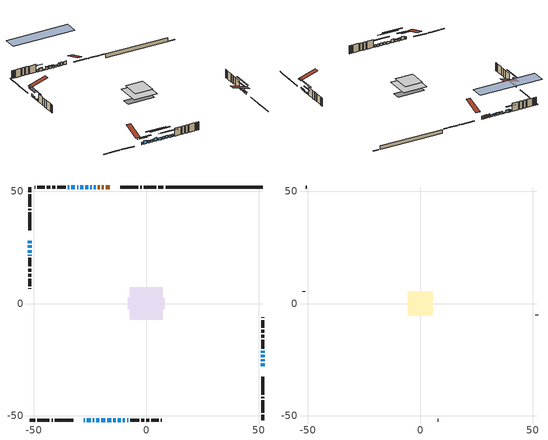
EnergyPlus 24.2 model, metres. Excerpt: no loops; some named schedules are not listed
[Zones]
conditioned space
 floor outside (Floor1 construction): -2.67,-2.67 -2.67,2.67 2.67,2.67 2.67,-2.67 z1.09
 floor adiabatic (AdiabaticFloorConstruction): -7.24,-7.24 -7.24,7.24 7.24,7.24 7.24,-7.24 z3.53
 floor foundation (Slab1 construction): -8.25,-2.58 -8.25,2.58 8.25,2.58 8.25,-2.58 z-1.2
 wall outside (RimJoist1 construction): 7.64,51.85 5.29,51.85 / -51.85,-51.85 -49.5,-51.85 / -51.85,51.85 -51.85,49.5 / 51.85,-51.85 51.85,-49.5 z1.09:1.39
 wall outside (RimJoist2 construction): 4.36,51.85 -1.11,51.85 / -48.57,-51.85 -43.1,-51.85 / -51.85,48.57 -51.85,43.1 / 51.85,-48.57 51.85,-43.1 z1.09:1.39
 wall outside (RimJoist3 construction): -2.04,51.85 -2.63,51.85 / -42.17,-51.85 -41.58,-51.85 / -51.85,42.17 -51.85,41.58 / 51.85,-42.17 51.85,-41.58 z1.09:1.39
 wall outside (RimJoist4 construction): -3.56,51.85 -11.68,51.85 / -40.65,-51.85 -32.53,-51.85 / -51.85,40.65 -51.85,32.53 / 51.85,-40.65 51.85,-32.53 z1.09:1.39
 wall outside (AdiabaticWallConstruction 1): -16.33,51.85 -18.04,51.85 / -18.97,51.85 -19.83,51.85 / -20.76,51.85 -21.61,51.85 z1.09:3.12
 wall outside (AdiabaticWallConstruction): -22.54,51.85 -23.41,51.85 / -24.33,51.85 -24.87,51.85 / -51.85,21.71 -51.85,21.3 / -34.31,51.85 -34.84,51.85 z1.09:2.31; -27.88,-51.85 -27.37,-51.85 / -8.54,-51.85 -8.03,-51.85 z1.09:2.54; -26.44,-51.85 -24.71,-51.85 z1.09:3.1; -51.85,27.88 -51.85,26.81 z1.09:2.61; -25.8,51.85 -27.22,51.85 z1.09:2.51; -28.15,51.85 -29.37,51.85 z1.09:2.41; 51.85,-27.88 51.85,-26.68 z1.09:2.03; 51.85,-25.75 51.85,-24.89 / -51.85,25.88 -51.85,24.74 / 51.85,-21.87 51.85,-21 z1.09:2.06; -23.78,-51.85 -23.17,-51.85 / -22.24,-51.85 -20.92,-51.85 z1.09:2.26; -30.29,51.85 -30.8,51.85 z1.09:1.59; -31.73,51.85 -33.38,51.85 z1.09:2.74; 51.85,-23.96 51.85,-22.79 / -51.85,23.81 -51.85,22.64 z1.09:1.65; -19.99,-51.85 -18.31,-51.85 z1.09:3.07; -17.39,-51.85 -15.5,-51.85 z1.09:2.39; -14.58,-51.85 -13.56,-51.85 / -12.63,-51.85 -11.41,-51.85 / -10.49,-51.85 -9.47,-51.85 z1.09:2.56
 wall outside (Wall1 construction): -35.77,51.85 -39.65,51.85 / -7.1,-51.85 -3.22,-51.85 / -51.85,20.38 -51.85,16.49 / 51.85,-20.07 51.85,-16.19 z1.09:5.97
 wall outside (Wall2 construction): -40.58,51.85 -41.9,51.85 / -2.29,-51.85 -0.97,-51.85 / -51.85,15.57 -51.85,14.24 / 51.85,-15.26 51.85,-13.94 z1.09:5.97
 wall outside (Wall3 construction): -42.83,51.85 -44.19,51.85 / -0.04,-51.85 1.31,-51.85 / -51.85,13.31 -51.85,11.96 / 51.85,-13.01 51.85,-11.66 z1.09:5.97
 wall outside (Wall4 construction): -45.12,51.85 -48.49,51.85 / 2.24,-51.85 5.62,-51.85 / -51.85,11.03 -51.85,7.65 / 51.85,-10.73 51.85,-7.35 z1.09:5.97
 wall outside (Wall5 construction): -49.42,51.85 -49.68,51.85 / 6.55,-51.85 6.8,-51.85 / -51.85,6.72 -51.85,6.47 / 51.85,-6.42 51.85,-6.17 z1.09:5.97
 wall foundation (FoundationWall1 construction): 8.57,51.85,-1.2 8.57,51.85,1.09 47.52,51.85,1.09 47.52,51.85,-0.94 51.85,51.85,-0.94 51.85,51.85,-1.2
 window (WindowConstruction 18): -22.54,51.85 -23.4,51.85 z1.09:2.31
 window (WindowConstruction 6): -27.88,-51.85 -27.37,-51.85 z1.09:2.54
 window (WindowConstruction 7): -26.44,-51.85 -24.71,-51.85 z1.09:3.1
 window (WindowConstruction 8): -51.85,27.88 -51.85,26.81 z1.09:2.61
 window (WindowConstruction 9): -24.33,51.85 -24.87,51.85 z1.09:2.31
 window (WindowConstruction 10): -25.8,51.85 -27.22,51.85 z1.09:2.51
 window (WindowConstruction 11): -28.15,51.85 -29.37,51.85 z1.09:2.41
 window (WindowConstruction 12): 51.85,-27.88 51.85,-26.68 z1.09:2.03
 window (WindowConstruction 13): 51.85,-25.75 51.85,-24.89 z1.09:2.06
 window (WindowConstruction 14): -23.78,-51.85 -23.17,-51.85 z1.09:2.26
 window (WindowConstruction 19): -30.3,51.85 -30.8,51.85 z1.09:1.59
 window (WindowConstruction 15): -22.24,-51.85 -20.92,-51.85 z1.09:2.26
 window (WindowConstruction 16): -51.85,25.88 -51.85,24.74 z1.09:2.06
 window (WindowConstruction 17): -31.73,51.85 -33.38,51.85 z1.09:2.74
 window (WindowConstruction 21): 51.85,-23.96 51.85,-22.79 z1.09:1.65
 window (WindowConstruction 22): -19.99,-51.85 -18.31,-51.85 z1.09:3.07
 window (WindowConstruction 23): -17.39,-51.85 -15.51,-51.85 z1.09:2.39
 window (WindowConstruction 24): -51.85,23.81 -51.85,22.64 z1.09:1.65
 window (WindowConstruction 20): -51.85,21.71 -51.85,21.31 z1.09:2.31
 window (WindowConstruction): 51.85,-21.87 51.85,-21 z1.09:2.06
 window (WindowConstruction 1): -34.31,51.85 -34.84,51.85 z1.09:2.31
 window (WindowConstruction 2): -14.58,-51.85 -13.56,-51.85 z1.09:2.56
 window (WindowConstruction 3): -12.63,-51.85 -11.41,-51.85 z1.09:2.56
 window (WindowConstruction 4): -10.48,-51.85 -9.47,-51.85 z1.09:2.56
 window (WindowConstruction 5): -8.54,-51.85 -8.03,-51.85 z1.09:2.54
 door (Door): -16.33,51.85 -18.04,51.85 z1.09:3.12
 door (Door 1): -18.97,51.85 -19.83,51.85 z1.09:3.12
 door (Door 2): -20.76,51.85 -21.61,51.85 z1.09:3.12
 ceiling adiabatic (AdiabaticFloorConstruction): 7.24,-7.24 7.24,7.24 -7.24,7.24 -7.24,-7.24 z3.53
attic - vented
 floor to conditioned space (Floor2 construction Reversed): -5.45,-5.45 -5.45,5.45 5.45,5.45 5.45,-5.45 z5.97
 wall outside (Wall6 construction): -50.61,51.85 -50.92,51.85 / 7.73,-51.85 8.05,-51.85 / -51.85,5.54 -51.85,5.22 / 51.85,-5.24 51.85,-4.92 z1.09:5.97
 roof outside (Roof1 construction): -15.4,51.85,5.97 -15.4,41.23,9.51 -12.61,41.23,9.51 -12.61,51.85,5.97; -28.81,-51.85,5.97 -28.81,-41.23,9.51 -31.6,-41.23,9.51 -31.6,-51.85,5.97; -51.85,28.81,5.97 -41.23,28.81,9.51 -41.23,31.6,9.51 -51.85,31.6,5.97; 51.85,-28.81,5.97 41.23,-28.81,9.51 41.23,-31.6,9.51 51.85,-31.6,5.97
shading: -24.73,-51.85 -30.52,-51.85 -30.52,-52.26 -24.73,-52.26 z5.18; -22.07,-51.85 -29.08,-51.85 -29.08,-52.26 -22.07,-52.26 z5.74; -51.85,24.17 -51.85,30.52 -52.26,30.52 -52.26,24.17 z5.25; -25.07,51.85 -24.13,51.85 -24.13,52.26 -25.07,52.26 z2.51; -27.42,51.85 -25.59,51.85 -25.59,52.26 -27.42,52.26 z2.71; -29.57,51.85 -27.95,51.85 -27.95,52.26 -29.57,52.26 z2.61; 51.85,-26.48 51.85,-28.08 52.26,-28.08 52.26,-26.48 z2.23; 51.85,-24.69 51.85,-25.95 52.26,-25.95 52.26,-24.69 z2.26; -22.97,-51.85 -23.98,-51.85 -23.98,-52.26 -22.97,-52.26 z2.46; -50,51.85 -11.1,51.85 -11.1,59.77 -50,59.77 z20.79; -20.72,-51.85 -22.44,-51.85 -22.44,-52.26 -20.72,-52.26 z2.46; -51.85,24.54 -51.85,26.08 -52.26,26.08 -52.26,24.54 z2.26; -33.58,51.85 -31.52,51.85 -31.52,52.26 -33.58,52.26 z2.94; 51.85,-17.41 51.85,-29.34 52.26,-29.34 52.26,-17.41 z7.03; -12.94,-51.85 -25.37,-51.85 -25.37,-52.26 -12.94,-52.26 z8.45; -10.13,-51.85 -22.77,-51.85 -22.77,-52.26 -10.13,-52.26 z7.77; -51.85,17.26 -51.85,29.19 -52.26,29.19 -52.26,17.26 z7.03; 51.85,-18.36 51.85,-24.5 52.26,-24.5 52.26,-18.36 z4.7; -37.48,51.85 -31.67,51.85 -31.67,52.26 -37.48,52.26 z4.95; -10.92,-51.85 -17.22,-51.85 -17.22,-52.26 -10.92,-52.26 z5.2; -8.77,-51.85 -15.27,-51.85 -15.27,-52.26 -8.77,-52.26 z5.2; -6.83,-51.85 -13.12,-51.85 -13.12,-52.26 -6.83,-52.26 z5.2; -5.39,-51.85 -11.18,-51.85 -11.18,-52.26 -5.39,-52.26 z5.18
[Building]
Building 1: Terrain=Suburbs
[Site:Location]
Erieau AUT_ON: Latitude {deg}=42.25; Longitude {deg}=-81.9; Time Zone {hr}=-5; Elevation {m}=178; Keep Site Location Information=Yes
[Site:GroundTemperature:Shallow]
5.2292, 3.30147, 3.1471, 4.0619, 7.73432, 11.3896, 14.5586, 16.5661, 16.7366, 15.1039, 12.0157, 8.47254
[Site:WaterMainsTemperature]
Calculation Method=Schedule; Temperature Schedule=mains temperature schedule
[Material] Roughness=Rough; Thermal Absorptance=0.9
Name | Thickness {m} | Conductivity {W/m-K} | Density {kg/m3} | Specific Heat {J/kg-K} | Solar Absorptance | Visible Absorptance
asphalt or fiberglass shingles | 0.00635 | 0.162714 | 1121.4 | 1465.45 | 0.4 | 0.4
ceiling loosefill ins | 0.254 | 0.0480833 | 16.02 | 1046.75 | 0.7 | 0.7
ceiling stud and cavity | 0.1397 | 0.492768 | 65.682 | 1177.47 | 0.7 | 0.7
concrete 4.0 in. | 0.1016 | 1.803125 | 2242.8 | 837.4 | 0.7 | 0.7
concrete 8.0 in. | 0.2032 | 1.803125 | 2242.8 | 837.4 | 0.7 | 0.7
door material | 0.04445 | 0.053851 | 512.64 | 1214.23 | 0.7 | 0.7
door material 1 | 0.04445 | 0.20624 | 512.64 | 1214.23 | 0.7 | 0.7
exterior vertical ins | 0.0236451 | 0.029427 | 32.04 | 1214.23 | 0.7 | 0.7
floor covering | 0.0127 | 0.0433444 | 54.468 | 1339.84 | 0.6 | 0.6
floor rigid ins | 0.103632 | 0.029427 | 32.04 | 1214.23 | 0.7 | 0.7
floor rigid ins 1; wall rigid ins 1 | 0.512978 | 0.029427 | 32.04 | 1214.23 | 0.7 | 0.7
floor stud and cavity | 0.1397 | 1.16336 | 92.3553 | 1139.71 | 0.7 | 0.7
floor stud and cavity 1 | 0.1397 | 1.75129 | 37.0049 | 1207.88 | 0.7 | 0.7
furniture material conditioned space 1 | 0.1524 | 0.115458 | 640.8 | 1214.23 | 0.6 | 0.6
gypsum board | 0.0127 | 0.160291 | 801 | 837.4 | 0.6 | 0.6
gypsum board 1 | 0.0127 | 0.160291 | 801 | 837.4 | 0.7 | 0.7
osb sheathing 0.5 in. | 0.0127 | 0.115458 | 512.64 | 1214.23 | 0.7 | 0.7
osb sheathing 0.75 in. | 0.01905 | 0.115458 | 512.64 | 1214.23 | 0.7 | 0.7
osb sheathing 2.0 in. | 0.0508 | 0.115458 | 512.64 | 1214.23 | 0.7 | 0.7
rim joist rigid ins; wall rigid ins | 0.051816 | 0.029427 | 32.04 | 1214.23 | 0.7 | 0.7
rim joist stud and cavity | 0.0508 | 0.0355042 | 125.044 | 1163.47 | 0.6 | 0.6
rim joist stud and cavity 1 | 0.0508 | 0.0414166 | 125.044 | 1163.47 | 0.6 | 0.6
rim joist stud and cavity 2 | 0.0508 | 0.0472502 | 125.044 | 1163.47 | 0.6 | 0.6
rim joist stud and cavity 3 | 0.0508 | 0.035244 | 125.044 | 1163.47 | 0.6 | 0.6
wall stud and cavity | 0.1397 | 0.161258 | 139.0536 | 1170.24 | 0.7 | 0.7
wall stud and cavity 1 | 0.1397 | 0.319922 | 139.0536 | 1170.24 | 0.7 | 0.7
wall stud and cavity 2 | 0.1397 | 0.181555 | 139.0536 | 1170.24 | 0.7 | 0.7
wall stud and cavity 3 | 0.1397 | 0.22224 | 139.0536 | 1170.24 | 0.7 | 0.7
wall stud and cavity 4 | 0.1397 | 0.0737344 | 139.0536 | 1170.24 | 0.7 | 0.7
wall stud and cavity 5 | 0.0889 | 6.1454 | 50.32683 | 1063.81 | 0.6 | 0.6
wall stud and cavity 6 | 0.0889 | 0.380278 | 52.3479 | 1209.89 | 0.7 | 0.7
wall stud and cavity 7 | 0.0889 | 0.391764 | 83.0341 | 1211.67 | 0.7 | 0.7
wood siding | 0.0254 | 0.102417 | 544.68 | 1172.36 | 0.4 | 0.4
wood siding 1 | 0.00254 | 0.102417 | 544.68 | 1172.36 | 0.4 | 0.4
wood siding 2; wood siding 3; wood siding 4 | 0.0254 | 0.102417 | 544.68 | 1172.36 | 0.7 | 0.7
[WindowMaterial:SimpleGlazingSystem]
Name | U-Factor {W/m2-K} | Solar Heat Gain Coefficient
WindowMaterial | 3.02126 | 0.51
WindowMaterial 1 | 3.000823 | 0.51
WindowMaterial 10 | 2.91963 | 0.62
WindowMaterial 11 | 2.97754 | 0.57
WindowMaterial 12 | 2.99742 | 0.54
WindowMaterial 13 | 2.98776 | 0.52
WindowMaterial 14 | 2.97981 | 0.54
WindowMaterial 15 | 3.00026 | 0.54
WindowMaterial 16 | 2.89408 | 0.69
WindowMaterial 17 | 2.95256 | 0.64
WindowMaterial 18 | 3.026374 | 0.54
WindowMaterial 19 | 2.98776 | 0.6
WindowMaterial 2 | 2.9378 | 0.6
WindowMaterial 20 | 3.026374 | 0.48
WindowMaterial 21 | 2.98322 | 0.59
WindowMaterial 22 | 2.91338 | 0.63
WindowMaterial 3 | 2.91168 | 0.67
WindowMaterial 4 | 2.9219 | 0.66
WindowMaterial 5 | 3.003662 | 0.51
WindowMaterial 6 | 2.98322 | 0.61
WindowMaterial 7 | 2.98038 | 0.59
WindowMaterial 8 | 2.99685 | 0.52
WindowMaterial 9 | 2.98152 | 0.61
[Construction]
AdiabaticFloorConstruction: floor stud and cavity 1, floor rigid ins 1, osb sheathing 0.75 in., floor covering
AdiabaticWallConstruction: wood siding 3, wall rigid ins 1, wall stud and cavity 6, gypsum board
AdiabaticWallConstruction 1: wood siding 4, wall rigid ins 1, wall stud and cavity 6, gypsum board
Door; Door 1: door material
Door 2: door material 1
Floor1 construction: floor stud and cavity, floor rigid ins, osb sheathing 0.75 in., floor covering
Floor2 construction Reversed: gypsum board, ceiling stud and cavity, ceiling loosefill ins
FoundationWall1 construction: concrete 8.0 in., gypsum board 1
furniture construction conditioned space 1: furniture material conditioned space 1
PartitionWallConstruction: gypsum board, wall stud and cavity 7, gypsum board
RimJoist1 construction: wood siding 2, rim joist rigid ins, osb sheathing 2.0 in., rim joist stud and cavity
RimJoist2 construction: wood siding 2, rim joist rigid ins, osb sheathing 2.0 in., rim joist stud and cavity 1
RimJoist3 construction: wood siding 2, rim joist rigid ins, osb sheathing 2.0 in., rim joist stud and cavity 2
RimJoist4 construction: wood siding 2, rim joist rigid ins, osb sheathing 2.0 in., rim joist stud and cavity 3
Roof1 construction: asphalt or fiberglass shingles
Slab1 construction: concrete 4.0 in.
Wall1 construction: wood siding, wall rigid ins, osb sheathing 0.5 in., wall stud and cavity, gypsum board
Wall2 construction: wood siding, wall rigid ins, osb sheathing 0.5 in., wall stud and cavity 1, gypsum board
Wall3 construction: wood siding, wall rigid ins, osb sheathing 0.5 in., wall stud and cavity 2, gypsum board
Wall4 construction: wood siding, wall rigid ins, osb sheathing 0.5 in., wall stud and cavity 3, gypsum board
Wall5 construction: wood siding, osb sheathing 0.5 in., wall stud and cavity 4, gypsum board
Wall6 construction: wood siding 1, wall stud and cavity 5
WindowConstruction; WindowConstruction 13: WindowMaterial
WindowConstruction 1: WindowMaterial 1
WindowConstruction 10: WindowMaterial 10
WindowConstruction 11: WindowMaterial 11
WindowConstruction 12: WindowMaterial 12
WindowConstruction 14: WindowMaterial 13
WindowConstruction 15: WindowMaterial 14
WindowConstruction 16: WindowMaterial 15
WindowConstruction 17: WindowMaterial 16
WindowConstruction 18: WindowMaterial 17
WindowConstruction 19: WindowMaterial 18
WindowConstruction 2: WindowMaterial 2
WindowConstruction 20: WindowMaterial 19
WindowConstruction 21; WindowConstruction 24: WindowMaterial 20
WindowConstruction 22: WindowMaterial 21
WindowConstruction 23: WindowMaterial 22
WindowConstruction 3: WindowMaterial 3
WindowConstruction 4: WindowMaterial 4
WindowConstruction 5: WindowMaterial 5
WindowConstruction 6: WindowMaterial 6
WindowConstruction 7: WindowMaterial 7
WindowConstruction 8: WindowMaterial 8
WindowConstruction 9: WindowMaterial 9
[Zone] Multiplier=1; Part of Total Floor Area=Yes
Name | Volume {m3}
attic - vented | 68.3575
conditioned space | 772.7
[Space]
Name | Zone | Volume {m3}
attic - vented 1 | attic - vented | 68.3575
conditioned space 1 | conditioned space | 772.7
[ZoneInfiltration:EffectiveLeakageArea]
infil attic - vented 1: Zone or Space=attic - vented 1; Schedule=Always On Discrete; Effective Air Leakage Area {cm2}=5708.64; Stack Coefficient=0.000585336; Wind Coefficient=1.63464e-05
[ZoneMixing]
whole house fan mix: Zone or Space=attic - vented; Schedule=Always On Continuous; Design Flow Rate Calculation Method=Flow/Zone; Design Flow Rate {m3/s}=0; Source Zone or Space=conditioned space
[SurfaceProperty:ExposedFoundationPerimeter]
Slab1: Exposed Perimeter Calculation Method=TotalExposedPerimeter; Total Exposed Perimeter {m}=43.281
[InternalMass] Zone or ZoneList=conditioned space; Space or SpaceList=conditioned space 1
Name | Construction | Surface Area {m2}
furniture mass conditioned space 1 | furniture construction conditioned space 1 | 129.104
partition wall mass | PartitionWallConstruction | 322.76
[Lights]
interior lighting: Zone or ZoneList or Space or SpaceList=conditioned space 1; Schedule=interior lighting schedule; Design Level Calculation Method=LightingLevel; Lighting Level {W}=343.2; Return Air Fraction=0; Fraction Radiant=0.6; Fraction Visible=0.2; Fraction Replaceable=1
[People]
occupants: Zone or ZoneList or Space or SpaceList=conditioned space 1; Number of People Schedule=occupants schedule; Number of People Calculation Method=People; Number of People=3; Fraction Radiant=0.314171; Sensible Heat Fraction=0.56303; Activity Level Schedule=occupants activity schedule; Carbon Dioxide Generation Rate {m3/s-W}=0; Enable ASHRAE 55 Comfort Warnings=No; Mean Radiant Temperature Calculation Type=EnclosureAveraged
[ElectricEquipment] Zone or ZoneList or Space or SpaceList=conditioned space 1; Design Level Calculation Method=EquipmentLevel
Name | Schedule | Design Level {W} | Fraction Latent | Fraction Radiant | Fraction Lost
clothes dryer | clothes dryer schedule | 140.772 | 0.015 | 0.081 | 0.85
clothes washer | clothes washer schedule | 32.1985 | 0.03 | 0.162 | 0.7
cooking range | cooking range schedule | 215.147 | 0.08 | 0.432 | 0.2
dishwasher | dishwasher schedule | 66.8632 | 0.3 | 0.18 | 0.4
fridge | fridge schedule | 72.9452 | 0 | 0.6 | 0
mech vent bath fan 0 | mech vent bath fan 0 schedule | 43 | 0 | 0 | 1
mech vent bath fan 1 | mech vent bath fan 1 schedule | 43 | 0 | 0 | 1
mech vent house fan | mech vent house fan schedule | 0 | 0 | 0 | 1
mech vent house fan cfis | mech vent house fan cfis schedule | 0 | 0 | 0 | 0
mech vent range fan 0 | mech vent range fan 0 schedule | 43 | 0 | 0 | 1
misc plug loads | misc plug loads schedule | 494.7 | 0.045 | 0.513 | 0.1
whole house fan | Always On Discrete | 0 | 0 | 0 | 1
[OtherEquipment] Zone or ZoneList or Space or SpaceList=conditioned space 1; Design Level Calculation Method=EquipmentLevel
Name | Fuel Type | Schedule | Design Level {W} | Fraction Latent | Fraction Radiant | Fraction Lost
clothes dryer 1 | Electricity | clothes dryer schedule | 0 | 0.015 | 0.081 | 0.85
cooking range 1 | Electricity | cooking range schedule | 0 | 0.08 | 0.432 | 0.2
general water use latent | None | general water use schedule | 62.594 | 1 | 0 | 0
general water use sensible | None | general water use schedule | -61.6891 | 0 | 0.6 | 0
mech vent house fan latent load | None | Always On Discrete | 0 | 1 | 0 | 0
mech vent house fan sensible load | None | Always On Discrete | 0 | 0 | 0 | 0
water heater energy adjustment1 | NaturalGas | Always On Discrete | 0.01 | 0 | 0 | 1
[ZoneInfiltration:DesignFlowRate] Zone or ZoneList or Space or SpaceList=conditioned space 1; Schedule=Always On Discrete; Design Flow Rate Calculation Method=Flow/Zone; Design Flow Rate {m3/s}=0
infil flow; natural vent flow; whole house fan flow
[Foundation:Kiva]
Foundation Kiva 1: Initial Indoor Air Temperature {C}=18; Wall Height Above Grade {m}=1.09; Wall Depth Below Slab {m}=0.2032; Custom Block Material Name 1=exterior vertical ins; Custom Block Depth 1 {m}=2.28999; Custom Block X Position 1 {m}=0.2159; Custom Block Z Position 1 {m}=0
[Foundation:Kiva:Settings]
Soil Conductivity {W/m-K}=0.849921; Soil Density {kg/m3}=1842.3; Soil Specific Heat {J/kg-K}=418.7; Ground Solar Absorptivity=0.9; Ground Thermal Absorptivity=0.9; Ground Surface Roughness {m}=0.03; Far-Field Width {m}=40; Deep-Ground Boundary Condition=ZeroFlux; Deep-Ground Depth {m}=40; Minimum Cell Dimension {m}=0.2; Maximum Cell Growth Coefficient=3; Simulation Timestep=Timestep
[Exterior:Lights]
exterior lighting: Schedule=exterior lighting schedule; Design Level {W}=75.6
[Schedule:Constant]
Name | Hourly Value
Always On Continuous; mech vent house fan schedule; mech vent house fan cfis schedule; Always On Discrete | 1
occupants activity schedule | 117.228
fridge schedule | 0
[Schedule:Week:Daily]
interior lighting schedule Week Rule - Jan1-Jan27: interior lighting schedule day, interior lighting schedule day, interior lighting schedule day, interior lighting schedule day, interior lighting schedule day, interior lighting schedule day, interior lighting schedule day, interior lighting schedule default day, interior lighting schedule default day, interior lighting schedule default day, interior lighting schedule default day, interior lighting schedule default day
interior lighting schedule Week Rule - Jan28-Feb3: interior lighting schedule day, interior lighting schedule day, interior lighting schedule day, interior lighting schedule day, interior lighting schedule day 1, interior lighting schedule day 1, interior lighting schedule day 1, interior lighting schedule default day, interior lighting schedule default day, interior lighting schedule default day, interior lighting schedule default day, interior lighting schedule default day
interior lighting schedule Week Rule - Feb4-Feb24: interior lighting schedule day 1, interior lighting schedule day 1, interior lighting schedule day 1, interior lighting schedule day 1, interior lighting schedule day 1, interior lighting schedule day 1, interior lighting schedule day 1, interior lighting schedule default day, interior lighting schedule default day, interior lighting schedule default day, interior lighting schedule default day, interior lighting schedule default day
interior lighting schedule Week Rule - Feb25-Mar3: interior lighting schedule day 1, interior lighting schedule day 1, interior lighting schedule day 1, interior lighting schedule day 1, interior lighting schedule day 2, interior lighting schedule day 2, interior lighting schedule day 2, interior lighting schedule default day, interior lighting schedule default day, interior lighting schedule default day, interior lighting schedule default day, interior lighting schedule default day
interior lighting schedule Week Rule - Mar4-Mar31: interior lighting schedule day 2, interior lighting schedule day 2, interior lighting schedule day 2, interior lighting schedule day 2, interior lighting schedule day 2, interior lighting schedule day 2, interior lighting schedule day 2, interior lighting schedule default day, interior lighting schedule default day, interior lighting schedule default day, interior lighting schedule default day, interior lighting schedule default day
interior lighting schedule Week Rule - Apr1-Apr28: interior lighting schedule day 3, interior lighting schedule day 3, interior lighting schedule day 3, interior lighting schedule day 3, interior lighting schedule day 3, interior lighting schedule day 3, interior lighting schedule day 3, interior lighting schedule default day, interior lighting schedule default day, interior lighting schedule default day, interior lighting schedule default day, interior lighting schedule default day
interior lighting schedule Week Rule - Apr29-May5: interior lighting schedule day 3, interior lighting schedule day 3, interior lighting schedule day 4, interior lighting schedule day 4, interior lighting schedule day 4, interior lighting schedule day 4, interior lighting schedule day 4, interior lighting schedule default day, interior lighting schedule default day, interior lighting schedule default day, interior lighting schedule default day, interior lighting schedule default day
interior lighting schedule Week Rule - May6-May26: interior lighting schedule day 4, interior lighting schedule day 4, interior lighting schedule day 4, interior lighting schedule day 4, interior lighting schedule day 4, interior lighting schedule day 4, interior lighting schedule day 4, interior lighting schedule default day, interior lighting schedule default day, interior lighting schedule default day, interior lighting schedule default day, interior lighting schedule default day
interior lighting schedule Week Rule - May27-Jun2: interior lighting schedule day 4, interior lighting schedule day 4, interior lighting schedule day 4, interior lighting schedule day 4, interior lighting schedule day 4, interior lighting schedule day 5, interior lighting schedule day 5, interior lighting schedule default day, interior lighting schedule default day, interior lighting schedule default day, interior lighting schedule default day, interior lighting schedule default day
interior lighting schedule Week Rule - Jun3-Jun30: interior lighting schedule day 5, interior lighting schedule day 5, interior lighting schedule day 5, interior lighting schedule day 5, interior lighting schedule day 5, interior lighting schedule day 5, interior lighting schedule day 5, interior lighting schedule default day, interior lighting schedule default day, interior lighting schedule default day, interior lighting schedule default day, interior lighting schedule default day
interior lighting schedule Week Rule - Jul1-Jul28: interior lighting schedule day 6, interior lighting schedule day 6, interior lighting schedule day 6, interior lighting schedule day 6, interior lighting schedule day 6, interior lighting schedule day 6, interior lighting schedule day 6, interior lighting schedule default day, interior lighting schedule default day, interior lighting schedule default day, interior lighting schedule default day, interior lighting schedule default day
interior lighting schedule Week Rule - Jul29-Aug4: interior lighting schedule day 6, interior lighting schedule day 6, interior lighting schedule day 6, interior lighting schedule day 7, interior lighting schedule day 7, interior lighting schedule day 7, interior lighting schedule day 7, interior lighting schedule default day, interior lighting schedule default day, interior lighting schedule default day, interior lighting schedule default day, interior lighting schedule default day
interior lighting schedule Week Rule - Aug5-Aug25: interior lighting schedule day 7, interior lighting schedule day 7, interior lighting schedule day 7, interior lighting schedule day 7, interior lighting schedule day 7, interior lighting schedule day 7, interior lighting schedule day 7, interior lighting schedule default day, interior lighting schedule default day, interior lighting schedule default day, interior lighting schedule default day, interior lighting schedule default day
interior lighting schedule Week Rule - Aug26-Sep1: interior lighting schedule day 7, interior lighting schedule day 7, interior lighting schedule day 7, interior lighting schedule day 7, interior lighting schedule day 7, interior lighting schedule day 7, interior lighting schedule day 8, interior lighting schedule default day, interior lighting schedule default day, interior lighting schedule default day, interior lighting schedule default day, interior lighting schedule default day
interior lighting schedule Week Rule - Sep2-Sep29: interior lighting schedule day 8, interior lighting schedule day 8, interior lighting schedule day 8, interior lighting schedule day 8, interior lighting schedule day 8, interior lighting schedule day 8, interior lighting schedule day 8, interior lighting schedule default day, interior lighting schedule default day, interior lighting schedule default day, interior lighting schedule default day, interior lighting schedule default day
interior lighting schedule Week Rule - Sep30-Oct6: interior lighting schedule day 8, interior lighting schedule day 9, interior lighting schedule day 9, interior lighting schedule day 9, interior lighting schedule day 9, interior lighting schedule day 9, interior lighting schedule day 9, interior lighting schedule default day, interior lighting schedule default day, interior lighting schedule default day, interior lighting schedule default day, interior lighting schedule default day
interior lighting schedule Week Rule - Oct7-Oct27: interior lighting schedule day 9, interior lighting schedule day 9, interior lighting schedule day 9, interior lighting schedule day 9, interior lighting schedule day 9, interior lighting schedule day 9, interior lighting schedule day 9, interior lighting schedule default day, interior lighting schedule default day, interior lighting schedule default day, interior lighting schedule default day, interior lighting schedule default day
interior lighting schedule Week Rule - Oct28-Nov3: interior lighting schedule day 9, interior lighting schedule day 9, interior lighting schedule day 9, interior lighting schedule day 9, interior lighting schedule day 10, interior lighting schedule day 10, interior lighting schedule day 10, interior lighting schedule default day, interior lighting schedule default day, interior lighting schedule default day, interior lighting schedule default day, interior lighting schedule default day
interior lighting schedule Week Rule - Nov4-Nov24: interior lighting schedule day 10, interior lighting schedule day 10, interior lighting schedule day 10, interior lighting schedule day 10, interior lighting schedule day 10, interior lighting schedule day 10, interior lighting schedule day 10, interior lighting schedule default day, interior lighting schedule default day, interior lighting schedule default day, interior lighting schedule default day, interior lighting schedule default day
interior lighting schedule Week Rule - Nov25-Dec1: interior lighting schedule day 10, interior lighting schedule day 10, interior lighting schedule day 10, interior lighting schedule day 10, interior lighting schedule day 10, interior lighting schedule day 10, interior lighting schedule day 11, interior lighting schedule default day, interior lighting schedule default day, interior lighting schedule default day, interior lighting schedule default day, interior lighting schedule default day
interior lighting schedule Week Rule - Dec2-Dec31: interior lighting schedule day 11, interior lighting schedule day 11, interior lighting schedule day 11, interior lighting schedule day 11, interior lighting schedule day 11, interior lighting schedule day 11, interior lighting schedule day 11, interior lighting schedule default day, interior lighting schedule default day, interior lighting schedule default day, interior lighting schedule default day, interior lighting schedule default day
occupants schedule Week Rule - Jan1-Dec31: occupants schedule day, occupants schedule day, occupants schedule day, occupants schedule day, occupants schedule day, occupants schedule day, occupants schedule day, occupants schedule default day, occupants schedule default day, occupants schedule default day, occupants schedule default day, occupants schedule default day
clothes dryer schedule Week Rule - Jan1-Dec31: clothes dryer schedule day, clothes dryer schedule day, clothes dryer schedule day, clothes dryer schedule day, clothes dryer schedule day, clothes dryer schedule day, clothes dryer schedule day, clothes dryer schedule default day, clothes dryer schedule default day, clothes dryer schedule default day, clothes dryer schedule default day, clothes dryer schedule default day
clothes washer schedule Week Rule - Jan1-Dec31: clothes washer schedule day, clothes washer schedule day, clothes washer schedule day, clothes washer schedule day, clothes washer schedule day, clothes washer schedule day, clothes washer schedule day, clothes washer schedule default day, clothes washer schedule default day, clothes washer schedule default day, clothes washer schedule default day, clothes washer schedule default day
cooking range schedule Week Rule - Jan1-Dec31: cooking range schedule day, cooking range schedule day, cooking range schedule day, cooking range schedule day, cooking range schedule day, cooking range schedule day, cooking range schedule day, cooking range schedule default day, cooking range schedule default day, cooking range schedule default day, cooking range schedule default day, cooking range schedule default day
dishwasher schedule Week Rule - Jan1-Dec31: dishwasher schedule day, dishwasher schedule day, dishwasher schedule day, dishwasher schedule day, dishwasher schedule day, dishwasher schedule day, dishwasher schedule day, dishwasher schedule default day, dishwasher schedule default day, dishwasher schedule default day, dishwasher schedule default day, dishwasher schedule default day
mech vent bath fan 0 schedule Week Rule - Jan1-Dec31: mech vent bath fan 0 schedule day, mech vent bath fan 0 schedule day, mech vent bath fan 0 schedule day, mech vent bath fan 0 schedule day, mech vent bath fan 0 schedule day, mech vent bath fan 0 schedule day, mech vent bath fan 0 schedule day, mech vent bath fan 0 schedule default day, mech vent bath fan 0 schedule default day, mech vent bath fan 0 schedule default day, mech vent bath fan 0 schedule default day, mech vent bath fan 0 schedule default day
mech vent bath fan 1 schedule Week Rule - Jan1-Dec31: mech vent bath fan 1 schedule day, mech vent bath fan 1 schedule day, mech vent bath fan 1 schedule day, mech vent bath fan 1 schedule day, mech vent bath fan 1 schedule day, mech vent bath fan 1 schedule day, mech vent bath fan 1 schedule day, mech vent bath fan 1 schedule default day, mech vent bath fan 1 schedule default day, mech vent bath fan 1 schedule default day, mech vent bath fan 1 schedule default day, mech vent bath fan 1 schedule default day
mech vent range fan 0 schedule Week Rule - Jan1-Dec31: mech vent range fan 0 schedule day, mech vent range fan 0 schedule day, mech vent range fan 0 schedule day, mech vent range fan 0 schedule day, mech vent range fan 0 schedule day, mech vent range fan 0 schedule day, mech vent range fan 0 schedule day, mech vent range fan 0 schedule default day, mech vent range fan 0 schedule default day, mech vent range fan 0 schedule default day, mech vent range fan 0 schedule default day, mech vent range fan 0 schedule default day
[Schedule:Year]
interior lighting schedule: interior lighting schedule Week Rule - Jan1-Jan27, 1, 1, 1, 27, interior lighting schedule Week Rule - Jan28-Feb3, 1, 28, 2, 3, interior lighting schedule Week Rule - Feb4-Feb24, 2, 4, 2, 24, interior lighting schedule Week Rule - Feb25-Mar3, 2, 25, 3, 3, interior lighting schedule Week Rule - Mar4-Mar31, 3, 4, 3, 31, interior lighting schedule Week Rule - Apr1-Apr28, 4, 1, 4, 28, interior lighting schedule Week Rule - Apr29-May5, 4, 29, 5, 5, interior lighting schedule Week Rule - May6-May26, 5, 6, 5, 26, interior lighting schedule Week Rule - May27-Jun2, 5, 27, 6, 2, interior lighting schedule Week Rule - Jun3-Jun30, 6, 3, 6, 30, interior lighting schedule Week Rule - Jul1-Jul28, 7, 1, 7, 28, interior lighting schedule Week Rule - Jul29-Aug4, 7, 29, 8, 4, interior lighting schedule Week Rule - Aug5-Aug25, 8, 5, 8, 25, interior lighting schedule Week Rule - Aug26-Sep1, 8, 26, 9, 1, interior lighting schedule Week Rule - Sep2-Sep29, 9, 2, 9, 29, interior lighting schedule Week Rule - Sep30-Oct6, 9, 30, 10, 6, interior lighting schedule Week Rule - Oct7-Oct27, 10, 7, 10, 27, interior lighting schedule Week Rule - Oct28-Nov3, 10, 28, 11, 3, interior lighting schedule Week Rule - Nov4-Nov24, 11, 4, 11, 24, interior lighting schedule Week Rule - Nov25-Dec1, 11, 25, 12, 1, interior lighting schedule Week Rule - Dec2-Dec31, 12, 2, 12, 31
occupants schedule: occupants schedule Week Rule - Jan1-Dec31, 1, 1, 12, 31
clothes dryer schedule: clothes dryer schedule Week Rule - Jan1-Dec31, 1, 1, 12, 31
clothes washer schedule: clothes washer schedule Week Rule - Jan1-Dec31, 1, 1, 12, 31
cooking range schedule: cooking range schedule Week Rule - Jan1-Dec31, 1, 1, 12, 31
dishwasher schedule: dishwasher schedule Week Rule - Jan1-Dec31, 1, 1, 12, 31
mech vent bath fan 0 schedule: mech vent bath fan 0 schedule Week Rule - Jan1-Dec31, 1, 1, 12, 31
mech vent bath fan 1 schedule: mech vent bath fan 1 schedule Week Rule - Jan1-Dec31, 1, 1, 12, 31
mech vent range fan 0 schedule: mech vent range fan 0 schedule Week Rule - Jan1-Dec31, 1, 1, 12, 31
misc plug loads schedule: misc plug loads schedule Week Rule - Jan1-Dec31, 1, 1, 12, 31
general water use schedule: general water use schedule Week Rule - Jan1-Dec31, 1, 1, 12, 31
exterior lighting schedule: exterior lighting schedule Week Rule - Jan1-Jan27, 1, 1, 1, 27, exterior lighting schedule Week Rule - Jan28-Feb3, 1, 28, 2, 3, exterior lighting schedule Week Rule - Feb4-Feb24, 2, 4, 2, 24, exterior lighting schedule Week Rule - Feb25-Mar3, 2, 25, 3, 3, exterior lighting schedule Week Rule - Mar4-Mar31, 3, 4, 3, 31, exterior lighting schedule Week Rule - Apr1-Apr28, 4, 1, 4, 28, exterior lighting schedule Week Rule - Apr29-May5, 4, 29, 5, 5, exterior lighting schedule Week Rule - May6-May26, 5, 6, 5, 26, exterior lighting schedule Week Rule - May27-Jun2, 5, 27, 6, 2, exterior lighting schedule Week Rule - Jun3-Jun30, 6, 3, 6, 30, exterior lighting schedule Week Rule - Jul1-Jul28, 7, 1, 7, 28, exterior lighting schedule Week Rule - Jul29-Aug4, 7, 29, 8, 4, exterior lighting schedule Week Rule - Aug5-Aug25, 8, 5, 8, 25, exterior lighting schedule Week Rule - Aug26-Sep1, 8, 26, 9, 1, exterior lighting schedule Week Rule - Sep2-Sep29, 9, 2, 9, 29, exterior lighting schedule Week Rule - Sep30-Oct6, 9, 30, 10, 6, exterior lighting schedule Week Rule - Oct7-Oct27, 10, 7, 10, 27, exterior lighting schedule Week Rule - Oct28-Nov3, 10, 28, 11, 3, exterior lighting schedule Week Rule - Nov4-Nov24, 11, 4, 11, 24, exterior lighting schedule Week Rule - Nov25-Dec1, 11, 25, 12, 1, exterior lighting schedule Week Rule - Dec2-Dec31, 12, 2, 12, 31
[Schedule:Compact]
mains temperature schedule: Through: 01/01, For: AllDays, Until: 24:00, 8.89333, Through: 01/02, For: AllDays, Until: 24:00, 8.82722, Through: 01/03, For: AllDays, Until: 24:00, 8.76167, Through: 01/04, For: AllDays, Until: 24:00, 8.69778, Through: 01/05, For: AllDays, Until: 24:00, 8.635, Through: 01/06, For: AllDays, Until: 24:00, 8.57333, Through: 01/07, For: AllDays, Until: 24:00, 8.51333, Through: 01/08, For: AllDays, Until: 24:00, 8.455, Through: 01/09, For: AllDays, Until: 24:00, 8.39778, Through: 01/10, For: AllDays, Until: 24:00, 8.34167, Through: 01/11, For: AllDays, Until: 24:00, 8.28722, Through: 01/12, For: AllDays, Until: 24:00, 8.23444, Through: 01/13, For: AllDays, Until: 24:00, 8.18278, Through: 01/14, For: AllDays, Until: 24:00, 8.13222, Through: 01/15, For: AllDays, Until: 24:00, 8.08389, Through: 01/16, For: AllDays, Until: 24:00, 8.03667, Through: 01/17, For: AllDays, Until: 24:00, 7.99111, Through: 01/18, For: AllDays, Until: 24:00, 7.94667, Through: 01/19, For: AllDays, Until: 24:00, 7.90389, Through: 01/20, For: AllDays, Until: 24:00, 7.86278, Through: 01/21, For: AllDays, Until: 24:00, 7.82333, Through: 01/22, For: AllDays, Until: 24:00, 7.78556, Through: 01/23, For: AllDays, Until: 24:00, 7.74889, Through: 01/24, For: AllDays, Until: 24:00, 7.71444, Through: 01/25, For: AllDays, Until: 24:00, 7.68111, Through: 01/26, For: AllDays, Until: 24:00, 7.64944, Through: 01/27, For: AllDays, Until: 24:00, 7.61944, Through: 01/28, For: AllDays, Until: 24:00, 7.59111, Through: 01/29, For: AllDays, Until: 24:00, 7.56444, Through: 01/30, For: AllDays, Until: 24:00, 7.53944, Through: 01/31, For: AllDays, Until: 24:00, 7.51611, Through: 02/01, For: AllDays, Until: 24:00, 7.49444, Through: 02/02, For: AllDays, Until: 24:00, 7.47389, Through: 02/03, For: AllDays, Until: 24:00, 7.45556, Through: 02/04, For: AllDays, Until: 24:00, 7.43889, Through: 02/05, For: AllDays, Until: 24:00, 7.42389, Through: 02/06, For: AllDays, Until: 24:00, 7.41056, Through: 02/07, For: AllDays, Until: 24:00, 7.39889, Through: 02/08, For: AllDays, Until: 24:00, 7.38833, Through: 02/09, For: AllDays, Until: 24:00, 7.38, Through: 02/10, For: AllDays, Until: 24:00, 7.37389, Through: 02/11, For: AllDays, Until: 24:00, 7.36889, Through: 02/12, For: AllDays, Until: 24:00, 7.36556, Through: 02/13, For: AllDays, Until: 24:00, 7.36389, Through: 02/14, For: AllDays, Until: 24:00, 7.36389, Through: 02/15, For: AllDays, Until: 24:00, 7.36611, Through: 02/16, For: AllDays, Until: 24:00, 7.36944, Through: 02/17, For: AllDays, Until: 24:00, 7.375, Through: 02/18, For: AllDays, Until: 24:00, 7.38167, Through: 02/19, For: AllDays, Until: 24:00, 7.39056, Through: 02/20, For: AllDays, Until: 24:00, 7.40056, Through: 02/21, For: AllDays, Until: 24:00, 7.41278, Through: 02/22, For: AllDays, Until: 24:00, 7.42667, Through: 02/23, For: AllDays, Until: 24:00, 7.44222, Through: 02/24, For: AllDays, Until: 24:00, 7.45889, Through: 02/25, For: AllDays, Until: 24:00, 7.47778, Through: 02/26, For: AllDays, Until: 24:00, 7.49833, Through: 02/27, For: AllDays, Until: 24:00, 7.52056, Through: 02/28, For: AllDays, Until: 24:00, 7.54444, Through: 03/01, For: AllDays, Until: 24:00, 7.56944, Through: 03/02, For: AllDays, Until: 24:00, 7.59667, Through: 03/03, For: AllDays, Until: 24:00, 7.62556, Through: 03/04, For: AllDays, Until: 24:00, 7.65556, Through: 03/05, For: AllDays, Until: 24:00, 7.68778, Through: 03/06, For: AllDays, Until: 24:00, 7.72111, Through: 03/07, For: AllDays, Until: 24:00, 7.75611, Through: 03/08, For: AllDays, Until: 24:00, 7.79278, Through: 03/09, For: AllDays, Until: 24:00, 7.83111, Through: 03/10, For: AllDays, Until: 24:00, 7.87111, Through: 03/11, For: AllDays, Until: 24:00, 7.91222, Through: 03/12, For: AllDays, Until: 24:00, 7.95556, Through: 03/13, For: AllDays, Until: 24:00, 8, Through: 03/14, For: AllDays, Until: 24:00, 8.04556, Through: 03/15, For: AllDays, Until: 24:00, 8.09333, Through: 03/16, For: AllDays, Until: 24:00, 8.14222, Through: 03/17, For: AllDays, Until: 24:00, 8.19278, Through: 03/18, For: AllDays, Until: 24:00, 8.24444, Through: 03/19, For: AllDays, Until: 24:00, 8.29778, Through: 03/20, For: AllDays, Until: 24:00, 8.35278, Through: 03/21, For: AllDays, Until: 24:00, 8.40889, Through: 03/22, For: AllDays, Until: 24:00, 8.46611, Through: 03/23, For: AllDays, Until: 24:00, 8.52556, Through: 03/24, For: AllDays, Until: 24:00, 8.58556, Through: 03/25, For: AllDays, Until: 24:00, 8.64722, Through: 03/26, For: AllDays, Until: 24:00, 8.71, Through: 03/27, For: AllDays, Until: 24:00, 8.77444, Through: 03/28, For: AllDays, Until: 24:00, 8.84, Through: 03/29, For: AllDays, Until: 24:00, 8.90667, Through: 03/30, For: AllDays, Until: 24:00, 8.975, Through: 03/31, For: AllDays, Until: 24:00, 9.04389, Through: 04/01, For: AllDays, Until: 24:00, 9.11444, Through: 04/02, For: AllDays, Until: 24:00, 9.18611, Through: 04/03, For: AllDays, Until: 24:00, 9.25889, Through: 04/04, For: AllDays, Until: 24:00, 9.33278, Through: 04/05, For: AllDays, Until: 24:00, 9.40833, Through: 04/06, For: AllDays, Until: 24:00, 9.48444, Through: 04/07, For: AllDays, Until: 24:00, 9.56167, Through: 04/08, For: AllDays, Until: 24:00, 9.64, Through: 04/09, For: AllDays, Until: 24:00, 9.71889, Through: 04/10, For: AllDays, Until: 24:00, 9.79944, Through: 04/11, For: AllDays, Until: 24:00, 9.88056, Through: 04/12, For: AllDays, Until: 24:00, 9.96333, Through: 04/13, For: AllDays, Until: 24:00, 10.0461, Through: 04/14, For: AllDays, Until: 24:00, 10.1306, Through: 04/15, For: AllDays, Until: 24:00, 10.2156, Through: 04/16, For: AllDays, Until: 24:00, 10.3011, Through: 04/17, For: AllDays, Until: 24:00, 10.3878, Through: 04/18, For: AllDays, Until: 24:00, 10.4756, Through: 04/19, For: AllDays, Until: 24:00, 10.5639, Through: 04/20, For: AllDays, Until: 24:00, 10.6528, Through: 04/21, For: AllDays, Until: 24:00, 10.7422, Through: 04/22, For: AllDays, Until: 24:00, 10.8328, Through: 04/23, For: AllDays, Until: 24:00, 10.9239, Through: 04/24, For: AllDays, Until: 24:00, 11.0156, Through: 04/25, For: AllDays, Until: 24:00, 11.1083, Through: 04/26, For: AllDays, Until: 24:00, 11.2011, Through: 04/27, For: AllDays, Until: 24:00, 11.295, Through: 04/28, For: AllDays, Until: 24:00, 11.3889, Through: 04/29, For: AllDays, Until: 24:00, 11.4833, Through: 04/30, For: AllDays, Until: 24:00, 11.5783, Through: 05/01, For: AllDays, Until: 24:00, 11.6739, Through: 05/02, For: AllDays, Until: 24:00, 11.77, Through: 05/03, For: AllDays, Until: 24:00, 11.8661, Through: 05/04, For: AllDays, Until: 24:00, 11.9633, Through: 05/05, For: AllDays, Until: 24:00, 12.06, Through: 05/06, For: AllDays, Until: 24:00, 12.1578, Through: 05/07, For: AllDays, Until: 24:00, 12.255, Through: 05/08, For: AllDays, Until: 24:00, 12.3533, Through: 05/09, For: AllDays, Until: 24:00, 12.4511, Through: 05/10, For: AllDays, Until: 24:00, 12.5494, Through: 05/11, For: AllDays, Until: 24:00, 12.6483, Through: 05/12, For: AllDays, Until: 24:00, 12.7467, Through: 05/13, For: AllDays, Until: 24:00, 12.8456, Through: 05/14, For: AllDays, Until: 24:00, 12.9444, Through: 05/15, For: AllDays, Until: 24:00, 13.0433, Through: 05/16, For: AllDays, Until: 24:00, 13.1422, Through: 05/17, For: AllDays, Until: 24:00, 13.2411, Through: 05/18, For: AllDays, Until: 24:00, 13.34, Through: 05/19, For: AllDays, Until: 24:00, 13.4383, Through: 05/20, For: AllDays, Until: 24:00, 13.5372, Through: 05/21, For: AllDays, Until: 24:00, 13.6356, Through: 05/22, For: AllDays, Until: 24:00, 13.7339, Through: 05/23, For: AllDays, Until: 24:00, 13.8322, Through: 05/24, For: AllDays, Until: 24:00, 13.9306, Through: 05/25, For: AllDays, Until: 24:00, 14.0283, Through: 05/26, For: AllDays, Until: 24:00, 14.1256, Through: 05/27, For: AllDays, Until: 24:00, 14.2228, Through: 05/28, For: AllDays, Until: 24:00, 14.3194, Through: 05/29, For: AllDays, Until: 24:00, 14.4161, Through: 05/30, For: AllDays, Until: 24:00, 14.5122, Through: 05/31, For: AllDays, Until: 24:00, 14.6078, Through: 06/01, For: AllDays, Until: 24:00, 14.7033, Through: 06/02, For: AllDays, Until: 24:00, 14.7978, Through: 06/03, For: AllDays, Until: 24:00, 14.8922, Through: 06/04, For: AllDays, Until: 24:00, 14.9861, Through: 06/05, For: AllDays, Until: 24:00, 15.0789, Through: 06/06, For: AllDays, Until: 24:00, 15.1717, Through: 06/07, For: AllDays, Until: 24:00, 15.2639, Through: 06/08, For: AllDays, Until: 24:00, 15.355, Through: 06/09, For: AllDays, Until: 24:00, 15.4456, Through: 06/10, For: AllDays, Until: 24:00, 15.5356, Through: 06/11, For: AllDays, Until: 24:00, 15.625, Through: 06/12, For: AllDays, Until: 24:00, 15.7139, Through: 06/13, For: AllDays, Until: 24:00, 15.8017, Through: 06/14, For: AllDays, Until: 24:00, 15.8883, Through: 06/15, For: AllDays, Until: 24:00, 15.9744, Through: 06/16, For: AllDays, Until: 24:00, 16.06, Through: 06/17, For: AllDays, Until: 24:00, 16.1444, Through: 06/18, For: AllDays, Until: 24:00, 16.2278, Through: 06/19, For: AllDays, Until: 24:00, 16.3106, Through: 06/20, For: AllDays, Until: 24:00, 16.3922, Through: 06/21, For: AllDays, Until: 24:00, 16.4728, Through: 06/22, For: AllDays, Until: 24:00, 16.5522, Through: 06/23, For: AllDays, Until: 24:00, 16.6311, Through: 06/24, For: AllDays, Until: 24:00, 16.7089, Through: 06/25, For: AllDays, Until: 24:00, 16.7856, Through: 06/26, For: AllDays, Until: 24:00, 16.8606, Through: 06/27, For: AllDays, Until: 24:00, 16.935, Through: 06/28, For: AllDays, Until: 24:00, 17.0083, Through: 06/29, For: AllDays, Until: 24:00, 17.0806, Through: 06/30, For: AllDays, Until: 24:00, 17.1511, Through: 07/01, For: AllDays, Until: 24:00, 17.2211, Through: 07/02, For: AllDays, Until: 24:00, 17.2894, Through: 07/03, For: AllDays, Until: 24:00, 17.3567, Through: 07/04, For: AllDays, Until: 24:00, 17.4228, Through: 07/05, For: AllDays, Until: 24:00, 17.4878, Through: 07/06, For: AllDays, Until: 24:00, 17.5511, Through: 07/07, For: AllDays, Until: 24:00, 17.6133, Through: 07/08, For: AllDays, Until: 24:00, 17.6739, Through: 07/09, For: AllDays, Until: 24:00, 17.7333, Through: 07/10, For: AllDays, Until: 24:00, 17.7911, Through: 07/11, For: AllDays, Until: 24:00, 17.8478, Through: 07/12, For: AllDays, Until: 24:00, 17.9033, Through: 07/13, For: AllDays, Until: 24:00, 17.9572, Through: 07/14, For: AllDays, Until: 24:00, 18.0094, Through: 07/15, For: AllDays, Until: 24:00, 18.0606, Through: 07/16, For: AllDays, Until: 24:00, 18.11, Through: 07/17, For: AllDays, Until: 24:00, 18.1578, Through: 07/18, For: AllDays, Until: 24:00, 18.2044, Through: 07/19, For: AllDays, Until: 24:00, 18.2494, Through: 07/20, For: AllDays, Until: 24:00, 18.2928, Through: 07/21, For: AllDays, Until: 24:00, 18.335, Through: 07/22, For: AllDays, Until: 24:00, 18.3756, Through: 07/23, For: AllDays, Until: 24:00, 18.4139, Through: 07/24, For: AllDays, Until: 24:00, 18.4517, Through: 07/25, For: AllDays, Until: 24:00, 18.4872, Through: 07/26, For: AllDays, Until: 24:00, 18.5211, Through: 07/27, For: AllDays, Until: 24:00, 18.5539, Through: 07/28, For: AllDays, Until: 24:00, 18.5844, Through: 07/29, For: AllDays, Until: 24:00, 18.6139, Through: 07/30, For: AllDays, Until: 24:00, 18.6417, Through: 07/31, For: AllDays, Until: 24:00, 18.6678, Through: 08/01, For: AllDays, Until: 24:00, 18.6917, Through: 08/02, For: AllDays, Until: 24:00, 18.7144, Through: 08/03, For: AllDays, Until: 24:00, 18.7356, Through: 08/04, For: AllDays, Until: 24:00, 18.755, Through: 08/05, For: AllDays, Until: 24:00, 18.7728, Through: 08/06, For: AllDays, Until: 24:00, 18.7889, Through: 08/07, For: AllDays, Until: 24:00, 18.8028, Through: 08/08, For: AllDays, Until: 24:00, 18.8156, Through: 08/09, For: AllDays, Until: 24:00, 18.8267, Through: 08/10, For: AllDays, Until: 24:00, 18.8361, Through: 08/11, For: AllDays, Until: 24:00, 18.8433, Through: 08/12, For: AllDays, Until: 24:00, 18.8494, Through: 08/13, For: AllDays, Until: 24:00, 18.8533, Through: 08/14, For: AllDays, Until: 24:00, 18.8561, Through: 08/15, For: AllDays, Until: 24:00, 18.8567, Through: 08/16, For: AllDays, Until: 24:00, 18.8561, Through: 08/17, For: AllDays, Until: 24:00, 18.8533, Through: 08/18, For: AllDays, Until: 24:00, 18.8489, Through: 08/19, For: AllDays, Until: 24:00, 18.8428, Through: 08/20, For: AllDays, Until: 24:00, 18.835, Through: 08/21, For: AllDays, Until: 24:00, 18.8256, Through: 08/22, For: AllDays, Until: 24:00, 18.8144, Through: 08/23, For: AllDays, Until: 24:00, 18.8017, Through: 08/24, For: AllDays, Until: 24:00, 18.7872, Through: 08/25, For: AllDays, Until: 24:00, 18.7711, Through: 08/26, For: AllDays, Until: 24:00, 18.7533, Through: 08/27, For: AllDays, Until: 24:00, 18.7339, Through: 08/28, For: AllDays, Until: 24:00, 18.7128, Through: 08/29, For: AllDays, Until: 24:00, 18.69, Through: 08/30, For: AllDays, Until: 24:00, 18.6656, Through: 08/31, For: AllDays, Until: 24:00, 18.6394, Through: 09/01, For: AllDays, Until: 24:00, 18.6117, Through: 09/02, For: AllDays, Until: 24:00, 18.5822, Through: 09/03, For: AllDays, Until: 24:00, 18.5511, Through: 09/04, For: AllDays, Until: 24:00, 18.5183, Through: 09/05, For: AllDays, Until: 24:00, 18.4839, Through: 09/06, For: AllDays, Until: 24:00, 18.4483, Through: 09/07, For: AllDays, Until: 24:00, 18.4111, Through: 09/08, For: AllDays, Until: 24:00, 18.3717, Through: 09/09, For: AllDays, Until: 24:00, 18.3311, Through: 09/10, For: AllDays, Until: 24:00, 18.2894, Through: 09/11, For: AllDays, Until: 24:00, 18.2456, Through: 09/12, For: AllDays, Until: 24:00, 18.2006, Through: 09/13, For: AllDays, Until: 24:00, 18.1539, Through: 09/14, For: AllDays, Until: 24:00, 18.1056, Through: 09/15, For: AllDays, Until: 24:00, 18.0561, Through: 09/16, For: AllDays, Until: 24:00, 18.005, Through: 09/17, For: AllDays, Until: 24:00, 17.9528, Through: 09/18, For: AllDays, Until: 24:00, 17.8983, Through: 09/19, For: AllDays, Until: 24:00, 17.8433, Through: 09/20, For: AllDays, Until: 24:00, 17.7867, Through: 09/21, For: AllDays, Until: 24:00, 17.7283, Through: 09/22, For: AllDays, Until: 24:00, 17.6689, Through: 09/23, For: AllDays, Until: 24:00, 17.6078, Through: 09/24, For: AllDays, Until: 24:00, 17.5456, Through: 09/25, For: AllDays, Until: 24:00, 17.4822, Through: 09/26, For: AllDays, Until: 24:00, 17.4172, Through: 09/27, For: AllDays, Until: 24:00, 17.3511, Through: 09/28, For: AllDays, Until: 24:00, 17.2839, Through: 09/29, For: AllDays, Until: 24:00, 17.215, Through: 09/30, For: AllDays, Until: 24:00, 17.1456, Through: 10/01, For: AllDays, Until: 24:00, 17.0744, Through: 10/02, For: AllDays, Until: 24:00, 17.0022, Through: 10/03, For: AllDays, Until: 24:00, 16.9289, Through: 10/04, For: AllDays, Until: 24:00, 16.8544, Through: 10/05, For: AllDays, Until: 24:00, 16.7789, Through: 10/06, For: AllDays, Until: 24:00, 16.7022, Through: 10/07, For: AllDays, Until: 24:00, 16.6244, Through: 10/08, For: AllDays, Until: 24:00, 16.5456, Through: 10/09, For: AllDays, Until: 24:00, 16.4661, Through: 10/10, For: AllDays, Until: 24:00, 16.385, Through: 10/11, For: AllDays, Until: 24:00, 16.3033, Through: 10/12, For: AllDays, Until: 24:00, 16.2206, Through: 10/13, For: AllDays, Until: 24:00, 16.1372, Through: 10/14, For: AllDays, Until: 24:00, 16.0528, Through: 10/15, For: AllDays, Until: 24:00, 15.9672, Through: 10/16, For: AllDays, Until: 24:00, 15.8811, Through: 10/17, For: AllDays, Until: 24:00, 15.7939, Through: 10/18, For: AllDays, Until: 24:00, 15.7061, Through: 10/19, For: AllDays, Until: 24:00, 15.6172, Through: 10/20, For: AllDays, Until: 24:00, 15.5283, Through: 10/21, For: AllDays, Until: 24:00, 15.4383, Through: 10/22, For: AllDays, Until: 24:00, 15.3472, Through: 10/23, For: AllDays, Until: 24:00, 15.2561, Through: 10/24, For: AllDays, Until: 24:00, 15.1639, Through: 10/25, For: AllDays, Until: 24:00, 15.0711, Through: 10/26, For: AllDays, Until: 24:00, 14.9778, Through: 10/27, For: AllDays, Until: 24:00, 14.8839, Through: 10/28, For: AllDays, Until: 24:00, 14.79, Through: 10/29, For: AllDays, Until: 24:00, 14.695, Through: 10/30, For: AllDays, Until: 24:00, 14.6, Through: 10/31, For: AllDays, Until: 24:00, 14.5039, Through: 11/01, For: AllDays, Until: 24:00, 14.4078, Through: 11/02, For: AllDays, Until: 24:00, 14.3111, Through: 11/03, For: AllDays, Until: 24:00, 14.2144, Through: 11/04, For: AllDays, Until: 24:00, 14.1172, Through: 11/05, For: AllDays, Until: 24:00, 14.02, Through: 11/06, For: AllDays, Until: 24:00, 13.9222, Through: 11/07, For: AllDays, Until: 24:00, 13.8239, Through: 11/08, For: AllDays, Until: 24:00, 13.7256, Through: 11/09, For: AllDays, Until: 24:00, 13.6272, Through: 11/10, For: AllDays, Until: 24:00, 13.5289, Through: 11/11, For: AllDays, Until: 24:00, 13.43, Through: 11/12, For: AllDays, Until: 24:00, 13.3311, Through: 11/13, For: AllDays, Until: 24:00, 13.2322, Through: 11/14, For: AllDays, Until: 24:00, 13.1333, Through: 11/15, For: AllDays, Until: 24:00, 13.0344, Through: 11/16, For: AllDays, Until: 24:00, 12.9356, Through: 11/17, For: AllDays, Until: 24:00, 12.8372, Through: 11/18, For: AllDays, Until: 24:00, 12.7383, Through: 11/19, For: AllDays, Until: 24:00, 12.6394, Through: 11/20, For: AllDays, Until: 24:00, 12.5411, Through: 11/21, For: AllDays, Until: 24:00, 12.4428, Through: 11/22, For: AllDays, Until: 24:00, 12.3444, Through: 11/23, For: AllDays, Until: 24:00, 12.2467, Through: 11/24, For: AllDays, Until: 24:00, 12.1494, Through: 11/25, For: AllDays, Until: 24:00, 12.0517, Through: 11/26, For: AllDays, Until: 24:00, 11.955, Through: 11/27, For: AllDays, Until: 24:00, 11.8583, Through: 11/28, For: AllDays, Until: 24:00, 11.7617, Through: 11/29, For: AllDays, Until: 24:00, 11.6661, Through: 11/30, For: AllDays, Until: 24:00, 11.5706, Through: 12/01, For: AllDays, Until: 24:00, 11.4756, Through: 12/02, For: AllDays, Until: 24:00, 11.3806, Through: 12/03, For: AllDays, Until: 24:00, 11.2867, Through: 12/04, For: AllDays, Until: 24:00, 11.1933, Through: 12/05, For: AllDays, Until: 24:00, 11.1, Through: 12/06, For: AllDays, Until: 24:00, 11.0078, Through: 12/07, For: AllDays, Until: 24:00, 10.9161, Through: 12/08, For: AllDays, Until: 24:00, 10.825, Through: 12/09, For: AllDays, Until: 24:00, 10.735, Through: 12/10, For: AllDays, Until: 24:00, 10.645, Through: 12/11, For: AllDays, Until: 24:00, 10.5561, Through: 12/12, For: AllDays, Until: 24:00, 10.4678, Through: 12/13, For: AllDays, Until: 24:00, 10.3806, Through: 12/14, For: AllDays, Until: 24:00, 10.2939, Through: 12/15, For: AllDays, Until: 24:00, 10.2083, Through: 12/16, For: AllDays, Until: 24:00, 10.1233, Through: 12/17, For: AllDays, Until: 24:00, 10.0389, Through: 12/18, For: AllDays, Until: 24:00, 9.95611, Through: 12/19, For: AllDays, Until: 24:00, 9.87389, Through: 12/20, For: AllDays, Until: 24:00, 9.79278, Through: 12/21, For: AllDays, Until: 24:00, 9.71222, Through: 12/22, For: AllDays, Until: 24:00, 9.63333, Through: 12/23, For: AllDays, Until: 24:00, 9.555, Through: 12/24, For: AllDays, Until: 24:00, 9.47778, Through: 12/25, For: AllDays, Until: 24:00, 9.40167, Through: 12/26, For: AllDays, Until: 24:00, 9.32667, Through: 12/27, For: AllDays, Until: 24:00, 9.25278, Through: 12/28, For: AllDays, Until: 24:00, 9.18, Through: 12/29, For: AllDays, Until: 24:00, 9.10833, Through: 12/30, For: AllDays, Until: 24:00, 9.03833, Through: 12/31, For: AllDays, Until: 24:00, 8.96889
